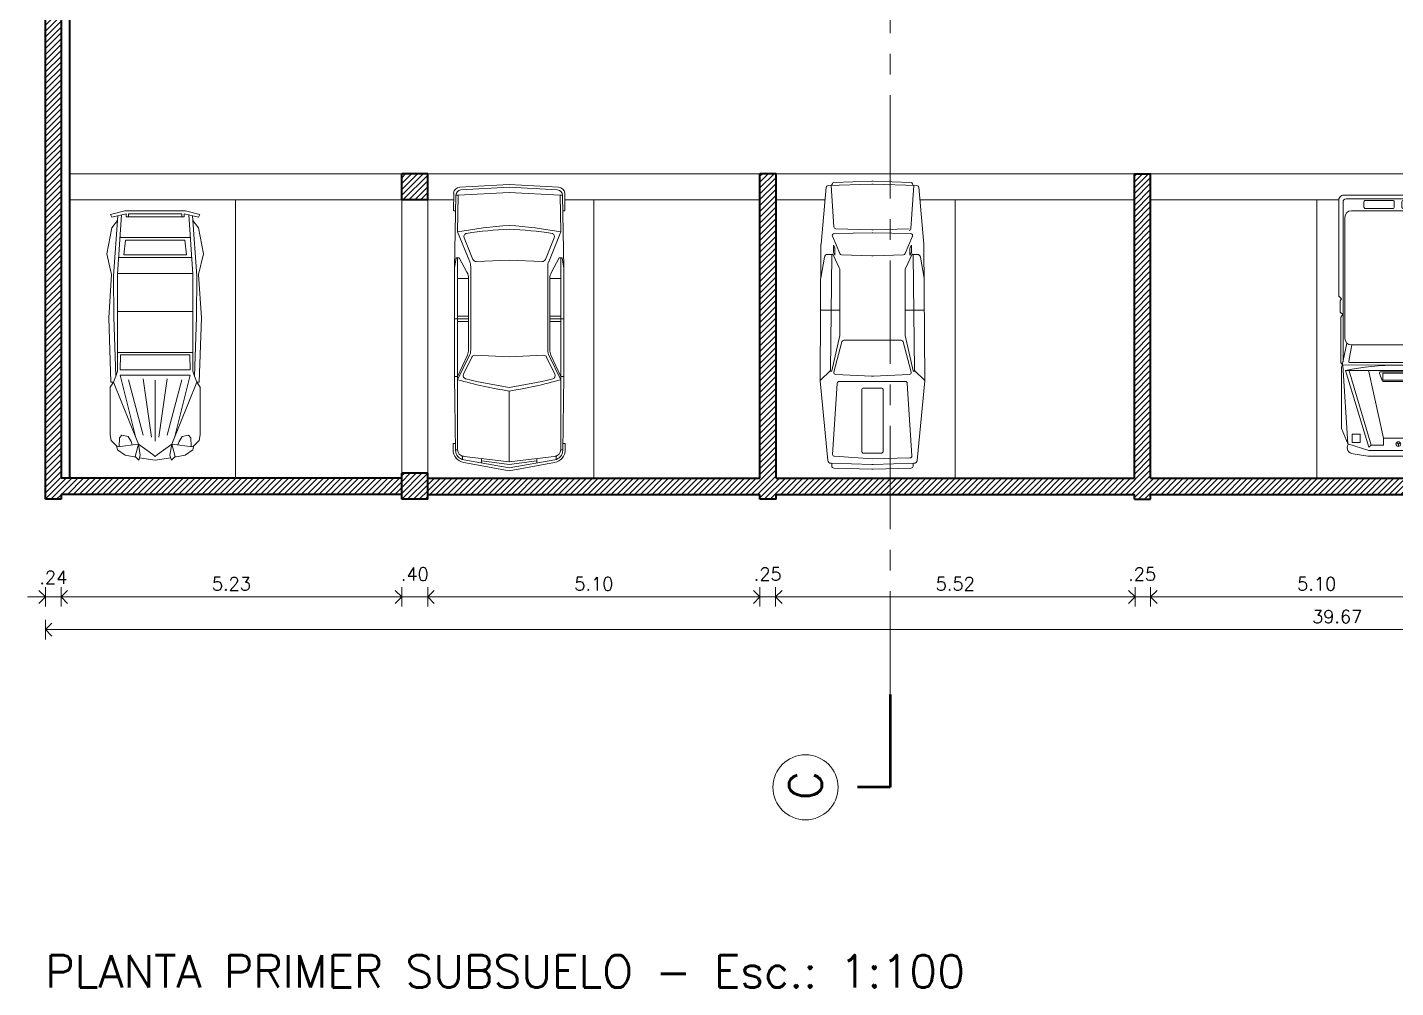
# Model space of a CAD drawing. Extents: x 952 to 1351, y -109 to 188.
# Drawn here: x 1084.22 to 1105.23, y 55.1 to 69.85 of the extents above; entities that cross this region are included whole.
import ezdxf

# ---------------------------------------------------------------- set-up
doc = ezdxf.new("R2010")
doc.units = 0
doc.header["$LTSCALE"] = 0.5
doc.linetypes.add('CENTER', pattern=[50.8, 31.75, -6.35, 6.35, -6.35])
doc.layers.get('0').update_dxf_attribs({"linetype": 'CONTINUOUS'})
doc.layers.get('Defpoints').update_dxf_attribs({"linetype": 'CONTINUOUS'})
for name, color, linetype, lineweight in [('Acotaciones', 9, 'CONTINUOUS', 9), ('Detalles 01', 8, 'CONTINUOUS', 9), ('Muros corte', 7, 'CONTINUOUS', 40), ('Punta 02', 11, 'CONTINUOUS', 20), ('Punta 05', 52, 'CONTINUOUS', 50), ('Tratamiento pisos', 251, 'CONTINUOUS', 9), ('Vehículos', 155, 'CONTINUOUS', 13)]:
    doc.layers.add(name, color=color, linetype=linetype, lineweight=lineweight)
doc.styles.add('Texto 2 mm', font='simplex.shx', dxfattribs={"height": 0.2})
doc.styles.add('Texto 5 mm', font='simplex.shx', dxfattribs={"height": 0.5})
doc.dimstyles.new('Primera línea', dxfattribs={"dimscale": 0, "dimtxt": 0.2, "dimasz": 0.2, "dimexe": 0.15, "dimexo": 0, "dimgap": 0.1, "dimtad": 1, "dimzin": 4, "dimdsep": 46, "dimtxsty": 'Texto 2 mm', "dimblk": 'OPEN90', "dimcen": 2.5, "dimclrd": 256, "dimclre": 256, "dimclrt": 256, "dimadec": 0, "dimazin": 0, "dimtfac": 1, "dimtmove": 2, "dimatfit": 3, "dimldrblk": 'OPEN90', "dimfxl": 1, "dimtolj": 1, "dimtzin": 0, "dimlwd": -1, "dimlwe": -1, "dimarcsym": 0})
doc.dimstyles.new('Segunda línea', dxfattribs={"dimscale": 0, "dimtxt": 0.2, "dimasz": 0.2, "dimexe": 0.15, "dimexo": 0.5, "dimgap": 0.1, "dimtad": 1, "dimzin": 4, "dimdsep": 46, "dimtxsty": 'Texto 2 mm', "dimblk": 'OPEN90', "dimcen": 2.5, "dimclrd": 256, "dimclre": 256, "dimclrt": 256, "dimadec": 0, "dimazin": 0, "dimtfac": 1, "dimtmove": 2, "dimatfit": 3, "dimldrblk": 'OPEN90', "dimfxl": 1, "dimtolj": 1, "dimtzin": 0, "dimlwd": -1, "dimlwe": -1, "dimarcsym": 0})
pattern_1 = [(45, (60.324364, -0.67804), (-0.0449012806, 0.0449012806), [])]

# ---------------------------------------------------------------- blocks, each defined once
blk = doc.blocks.new('A$C30F00F99')
for p, q in [((0.065, 1.448), (0.065, 3.9)), ((1.704, 3.95), (0.115, 3.95)), ((1.754, 1.448), (1.754, 3.9)), ((0.093, 3.668), (0.093, 1.807)), ((1.626, 3.768), (0.193, 3.768)), ((1.726, 3.668), (1.726, 1.807)), ((0.122, 1.736), (0.054, 1.395)), ((0.198, 1.707), (0.152, 1.458)), ((1.626, 1.707), (0.193, 1.707)), ((1.621, 1.707), (1.667, 1.458)), ((1.697, 1.736), (1.765, 1.395)), ((1.765, 1.395), (0.056, 1.399)), ((0.495, 0.168), (0.152, 1.323)), ((1.647, 1.435), (0.172, 1.435)), ((1.144, 1.274), (0.676, 1.274)), ((0.676, 1.274), (0.676, 1.166)), ((1.134, 0.274), (1.367, 1.319)), ((1.144, 1.166), (1.144, 1.274)), ((1.326, 0.168), (1.669, 1.323)), ((1.72, 1.313), (1.36, 0.134)), ((0.676, 1.166), (1.144, 1.166)), ((0.33, 0.336), (0.205, 0.336)), ((0.205, 0.336), (0.205, 0.209)), ((0.33, 0.209), (0.33, 0.336)), ((1.134, 0.274), (0.687, 0.274)), ((1.134, 0.168), (1.134, 0.274)), ((1.489, 0.209), (1.489, 0.336)), ((1.489, 0.336), (1.614, 0.336)), ((1.614, 0.336), (1.614, 0.209)), ((0.205, 0.209), (0.33, 0.209)), ((0.915, 0.184), (0.885, 0.206)), ((0.915, 0.184), (0.944, 0.206)), ((0.915, 0.148), (0.915, 0.184)), ((1.326, 0.168), (1.134, 0.168)), ((1.36, 0.134), (1.326, 0.168)), ((1.614, 0.209), (1.489, 0.209))]:
    blk.add_line(p, q)
for points in [[(0, 3.918), (0, 2.454), (0.044, 2.417), (0.023, 2.383), (0.023, 2.211), (0.06, 2.172), (0.031, 2.135), (0.031, 1.436), (0.058, 1.402), (0.043, 1.368), (0.043, 0.425), (0.145, 0.177, 0.590762), (0.221, 0.036), (0.448, 0), (1.372, 0), (1.598, 0.036, 0.590762), (1.675, 0.177), (1.776, 0.425), (1.776, 1.368), (1.762, 1.402), (1.789, 1.436), (1.789, 2.135), (1.76, 2.172), (1.796, 2.211), (1.796, 2.383), (1.775, 2.417), (1.819, 2.454), (1.819, 3.918, 0.468554), (1.737, 4.009), (0.082, 4.009, 0.468554)], [(0.387, 3.906, -0.414214), (0.407, 3.926), (0.83, 3.926, -0.414214), (0.85, 3.906), (0.85, 3.823, -0.414214), (0.83, 3.803), (0.407, 3.803, -0.414214), (0.387, 3.823)], [(1.432, 3.906, 0.414214), (1.412, 3.926), (0.99, 3.926, 0.414214), (0.97, 3.906), (0.97, 3.823, 0.414214), (0.99, 3.803), (1.412, 3.803, 0.414214), (1.432, 3.823)], [(0.645, 1.295), (0.841, 1.295), (0.98, 1.295), (1.176, 1.295, -0.515671), (1.195, 1.269), (1.157, 1.159, -0.319548), (1.138, 1.145), (0.962, 1.145), (0.859, 1.145), (0.683, 1.145, -0.319548), (0.664, 1.159), (0.626, 1.269, -0.515671)]]:
    blk.add_lwpolyline(points, format="xyb", close=True)
for points in [[(1.485, 3.768), (1.485, 3.95)], [(1.695, 3.74), (1.754, 3.855)], [(1.754, 3.688), (1.754, 3.756), (1.723, 3.692)], [(1.754, 2.412), (1.775, 2.417)], [(0.064, 1.395), (0.141, 0.189), (0.461, 0.086)], [(0.101, 1.313), (0.461, 0.134), (0.495, 0.168), (0.687, 0.168), (0.687, 0.274), (0.454, 1.319)], [(1.72, 1.313), (0.101, 1.313)], [(1.757, 1.395), (1.68, 0.189), (1.36, 0.086)], [(1.36, 0.086), (0.461, 0.086)]]:
    blk.add_lwpolyline(points)
blk.add_lwpolyline([(1.72, 1.313, 0.103517), (0.101, 1.313, -1.887166)], format="xyb")
blk.add_circle((0.915, 0.184), 0.0367)
for centre, radius, start, end in [((0.115, 3.9), 0.05, 90, 180), ((1.704, 3.9), 0.05, 0, 90), ((0.193, 3.668), 0.1, 90, 180), ((1.626, 3.668), 0.1, 0, 90), ((0.193, 1.807), 0.1, 180, 270), ((1.626, 1.807), 0.1, 270, 0), ((0.172, 1.455), 0.02, 169.5085, 270), ((1.647, 1.455), 0.02, 270, 10.4915)]:
    blk.add_arc(centre, radius, start, end)
blk = doc.blocks.new('R12 planta')
for p, q in [((-2.325, 0.646), (-2.368, 0.646)), ((-2.345, 0.031), (-2.325, 0.659)), ((-1.058, 0.826), (-2.28, 0.709)), ((-2.187, 0.634), (-1.097, 0.563)), ((1.041, 0.813), (-1.055, 0.826)), ((-0.901, 0.668), (-1.053, 0.826)), ((-0.903, 0.648), (-0.362, 0.523)), ((0.876, 0.646), (-0.901, 0.668)), ((0.027, 0.523), (0.027, 0.819)), ((0.843, 0.758), (0.52, 0.816)), ((0.884, 0.646), (0.884, 0.709)), ((0.898, 0.524), (1.165, 0.637)), ((1.915, 0.732), (1.043, 0.812)), ((1.307, 0.614), (1.942, 0.655)), ((1.942, 0.702), (1.963, 0.031)), ((-2.417, 0.032), (-2.398, 0.616)), ((-2.217, 0.604), (-2.254, 0.025)), ((-1.068, -0.483), (-1.068, 0.533)), ((-0.96, 0.587), (-0.986, 0.036)), ((-0.924, 0.616), (-0.459, 0.494)), ((-0.435, 0.464), (-0.432, 0.024)), ((-0.36, 0.523), (0.635, 0.523)), ((0.678, 0.532), (0.88, 0.627)), ((0.861, 0.034), (0.88, 0.497)), ((0.912, 0.619), (0.873, 0.598)), ((0.951, 0.598), (0.873, 0.598)), ((0.926, 0.623), (1.028, 0.623)), ((1.028, 0.623), (0.989, 0.601)), ((1.206, 0.609), (1.215, 0.027)), ((1.279, 0.584), (1.263, 0.031)), ((1.99, 0.616), (2.008, 0.031)), ((-2.417, 0.013), (-2.398, -0.571)), ((-2.345, 0.013), (-2.325, -0.615)), ((-2.241, -0.554), (-2.254, 0.025)), ((-2.169, 0.157), (-2.169, -0.112)), ((-2.139, 0.187), (-1.198, 0.187)), ((-1.168, 0.157), (-1.168, -0.112)), ((-0.96, -0.542), (-0.986, 0.008)), ((-0.435, -0.42), (-0.432, 0.02)), ((0.861, 0.01), (0.88, -0.452)), ((1.206, -0.565), (1.215, 0.018)), ((1.279, -0.539), (1.263, 0.014)), ((1.942, -0.658), (1.963, 0.013)), ((1.99, -0.571), (2.008, 0.013)), ((-2.139, -0.142), (-1.198, -0.142)), ((-2.325, -0.601), (-2.368, -0.601)), ((-2.211, -0.584), (-1.097, -0.513)), ((-0.901, -0.624), (-1.053, -0.782)), ((-0.924, -0.572), (-0.459, -0.449)), ((-0.903, -0.604), (-0.362, -0.479)), ((0.876, -0.601), (-0.901, -0.624)), ((-0.36, -0.478), (0.635, -0.478)), ((0.027, -0.478), (0.027, -0.775)), ((0.678, -0.488), (0.88, -0.582)), ((0.912, -0.575), (0.873, -0.553)), ((0.951, -0.553), (0.873, -0.553)), ((0.884, -0.601), (0.884, -0.665)), ((0.898, -0.48), (1.165, -0.592)), ((0.926, -0.578), (1.028, -0.578)), ((1.028, -0.578), (0.989, -0.557)), ((1.282, -0.569), (1.942, -0.611)), ((-1.058, -0.782), (-2.28, -0.665)), ((1.041, -0.768), (-1.055, -0.782)), ((0.843, -0.714), (0.52, -0.772)), ((1.915, -0.688), (1.043, -0.768))]:
    blk.add_line(p, q)
for centre, radius, start, end in [((-2.368, 0.616), 0.03, 90, 180), ((-2.275, 0.659), 0.05, 95.4727, 180), ((-2.187, 0.604), 0.03, 90, 180), ((-1.056, 0.796), 0.03, 89.6203, 95.4727), ((-0.901, 0.658), 0.01, 90, 258.9881), ((0.834, 0.709), 0.05, 0, 79.9012), ((0.876, 0.636), 0.01, 295.0315, 90), ((1.04, 0.783), 0.03, 84.7226, 89.6203), ((1.176, 0.609), 0.03, 0, 112.8473), ((1.912, 0.702), 0.03, 0, 84.7226), ((1.944, 0.596), 0.0501, 23.6099, 92.4957), ((-1.098, 0.533), 0.03, 0, 86.3747), ((-0.93, 0.587), 0.03, 78.6827, 180), ((-0.465, 0.464), 0.03, 0, 78.6827), ((-0.357, 0.553), 0.03, 258.9881, 270), ((-0.36, 0.533), 0.01, 256.9832, 270), ((0.635, 0.623), 0.1, 270, 295.0315), ((0.91, 0.497), 0.03, 112.8473, 180), ((0.926, 0.593), 0.03, 90, 117.7651), ((0.952, 0.802), 0.204, 269.9335, 280.5642), ((1.309, 0.584), 0.03, 93.6171, 180), ((-2.117, 0.022), 0.3, 178.1825, 181.8175), ((-2.045, 0.022), 0.3, 178.2216, 181.7784), ((-2.139, 0.157), 0.03, 90, 180), ((-1.198, 0.157), 0.03, 0, 90), ((-0.686, 0.022), 0.3, 177.2761, 182.7239), ((-0.732, 0.022), 0.3, 359.5958, 0.4042), ((1.161, 0.022), 0.3, 177.6755, 182.3245), ((0.915, 0.022), 0.3, 359.1475, 0.8525), ((1.563, 0.022), 0.3, 178.3902, 181.6098), ((1.663, 0.022), 0.3, 358.2407, 1.7593), ((1.708, 0.022), 0.3, 358.2407, 1.7593), ((-2.139, -0.112), 0.03, 180, 270), ((-1.198, -0.112), 0.03, 270, 0), ((-0.465, -0.42), 0.03, 281.3173, 0), ((-2.368, -0.571), 0.03, 180, 270), ((-2.275, -0.615), 0.05, 180, 264.5273), ((-2.211, -0.554), 0.03, 180, 270), ((-1.098, -0.483), 0.03, 273.6253, 0), ((-0.93, -0.542), 0.03, 180, 281.3173), ((-0.901, -0.614), 0.01, 101.0119, 270), ((-0.357, -0.508), 0.03, 90, 101.0119), ((-0.36, -0.488), 0.01, 90, 103.0168), ((0.635, -0.578), 0.1, 64.9685, 90), ((0.876, -0.591), 0.01, 270, 64.9685), ((0.91, -0.452), 0.03, 180, 247.1527), ((0.926, -0.548), 0.03, 242.2349, 270), ((0.952, -0.757), 0.204, 79.4358, 90.0665), ((1.176, -0.565), 0.03, 247.1527, 0), ((1.283, -0.539), 0.03, 180, 266.3829), ((1.944, -0.551), 0.0501, 267.5043, 336.3901), ((-1.056, -0.752), 0.03, 264.5273, 270.3797), ((0.834, -0.665), 0.05, 280.0988, 0), ((1.04, -0.738), 0.03, 270.3797, 275.2774), ((1.912, -0.658), 0.03, 275.2774, 0)]:
    blk.add_arc(centre, radius, start, end)
blk = doc.blocks.new('A$C0C570FE1')
for p, q in [((1.446, 1.701), (0.312, 1.684)), ((0.321, 1.653), (0.321, 1.684)), ((0.416, 1.722), (0.324, 1.723)), ((0.416, 1.685), (0.416, 1.722)), ((3.11, 1.701), (1.446, 1.701)), ((1.446, 1.701), (1.446, 1.653)), ((2.333, 1.701), (2.333, 1.485)), ((4.234, 1.679), (3.11, 1.701)), ((3.268, 1.677), (3.11, 1.701)), ((3.993, 1.717), (3.993, 1.684)), ((4.262, 1.714), (3.993, 1.717)), ((0.125, 1.558), (0, 0.861)), ((0.167, 1.56), (0.044, 0.861)), ((0.225, 1.592), (0.136, 0.861)), ((0.171, 1.581), (0.224, 1.581)), ((0.321, 1.653), (3.268, 1.653)), ((1.398, 1.653), (1.764, 1.474)), ((1.446, 1.653), (1.776, 1.501)), ((1.744, 1.435), (1.481, 1.562)), ((1.855, 1.485), (2.953, 1.485)), ((2.293, 1.653), (2.293, 1.485)), ((2.373, 1.653), (2.373, 1.485)), ((2.953, 1.485), (2.953, 1.653)), ((3.049, 1.51), (3.268, 1.629)), ((3.208, 1.468), (3.668, 1.653)), ((3.245, 1.418), (3.577, 1.554)), ((3.268, 1.629), (3.268, 1.677)), ((3.668, 1.653), (4.23, 1.644)), ((4.23, 1.644), (4.23, 1.679)), ((4.23, 1.644), (4.272, 0.861)), ((4.313, 1.603), (4.355, 0.861)), ((4.395, 0.861), (4.353, 1.62)), ((0.152, 1.283), (0.093, 0.861)), ((0.119, 1.285), (0.188, 1.285)), ((1.75, 0.861), (1.773, 1.388)), ((1.852, 1.453), (3.134, 1.453)), ((3.236, 0.861), (3.214, 1.37)), ((0.125, 0.165), (0, 0.861)), ((0.167, 0.163), (0.044, 0.861)), ((0.152, 0.439), (0.093, 0.861)), ((0.136, 0.861), (1.224, 0.861)), ((0.225, 0.131), (0.136, 0.861)), ((1.75, 0.861), (1.773, 0.335)), ((3.236, 0.861), (3.214, 0.353)), ((4.23, 0.079), (4.272, 0.861)), ((4.313, 0.12), (4.355, 0.861)), ((4.395, 0.861), (4.353, 0.103)), ((0.119, 0.438), (0.188, 0.438)), ((1.398, 0.07), (1.764, 0.249)), ((1.446, 0.07), (1.776, 0.221)), ((1.744, 0.287), (1.481, 0.161)), ((1.852, 0.27), (3.134, 0.27)), ((1.855, 0.238), (2.953, 0.238)), ((2.293, 0.07), (2.293, 0.238)), ((2.333, 0.022), (2.333, 0.238)), ((2.373, 0.07), (2.373, 0.238)), ((2.953, 0.238), (2.953, 0.07)), ((3.049, 0.213), (3.268, 0.094)), ((3.208, 0.255), (3.668, 0.07)), ((3.245, 0.304), (3.577, 0.169)), ((0.171, 0.142), (0.224, 0.142)), ((1.446, 0.022), (0.312, 0.039)), ((0.321, 0.07), (3.268, 0.07)), ((0.321, 0.07), (0.321, 0.039)), ((0.416, 0.001), (0.324, 0)), ((0.416, 0.038), (0.416, 0.001)), ((1.446, 0.022), (1.446, 0.07)), ((3.11, 0.022), (1.446, 0.022)), ((3.268, 0.046), (3.11, 0.022)), ((4.234, 0.044), (3.11, 0.022)), ((3.268, 0.094), (3.268, 0.046)), ((3.668, 0.07), (4.23, 0.079)), ((3.993, 0.005), (3.993, 0.039)), ((4.262, 0.008), (3.993, 0.005)), ((4.23, 0.079), (4.23, 0.044))]:
    blk.add_line(p, q)
for centre, radius, start, end in [((0.322, 1.523), 0.2, 89.6059, 169.7934), ((0.315, 1.534), 0.15, 90.8772, 169.9992), ((4.253, 1.615), 0.1, 3.1608, 84.5613), ((0.321, 1.553), 0.1, 90, 173.024), ((7.846, -0.184), 6.705, 164.0955, 171.0276), ((7.876, -0.089), 6.664, 165.9376, 171.8019), ((1.459, 1.516), 0.05, 64.4236, 163.8009), ((1.852, 1.653), 0.2, 243.8694, 270), ((1.855, 1.685), 0.2, 246.7861, 270), ((2.953, 1.685), 0.2, 270, 298.6282), ((3.596, 1.508), 0.05, 13.1488, 112.1811), ((-2.765, 0.542), 6.484, 2.8274, 8.6702), ((-2.714, 0.453), 6.494, 3.6062, 10.6501), ((4.233, 1.599), 0.08, 3.2191, 89.3245), ((1.723, 1.39), 0.05, 357.5478, 64.4236), ((3.134, 1.653), 0.2, 270, 291.9752), ((3.264, 1.372), 0.05, 112.1811, 182.5243), ((7.846, 1.907), 6.705, 188.9724, 195.9045), ((7.876, 1.812), 6.664, 188.1981, 194.0624), ((-2.765, 1.181), 6.484, 351.3298, 357.1726), ((-2.714, 1.27), 6.494, 349.3499, 356.3938), ((1.723, 0.332), 0.05, 295.5764, 2.4522), ((1.852, 0.07), 0.2, 90, 116.1306), ((1.855, 0.038), 0.2, 90, 113.2139), ((2.953, 0.038), 0.2, 61.3718, 90), ((3.134, 0.07), 0.2, 68.0248, 90), ((3.264, 0.351), 0.05, 177.4757, 247.8189), ((0.322, 0.2), 0.2, 190.2066, 270.3941), ((0.315, 0.189), 0.15, 190.0008, 269.1228), ((0.321, 0.17), 0.1, 186.976, 270), ((1.459, 0.206), 0.05, 196.1991, 295.5764), ((3.596, 0.215), 0.05, 247.8189, 346.8512), ((4.233, 0.124), 0.08, 270.6755, 356.7809), ((4.253, 0.108), 0.1, 275.4387, 356.8392)]:
    blk.add_arc(centre, radius, start, end)
blk = doc.blocks.new('3cv planta')
for p, q in [((-206.2, 25.9), (-109.9, 64.4)), ((-109.9, 64.4), (-100.7, 61.2)), ((-196.3, 29.9), (-99.1, 54.3)), ((-100.7, 61.2), (-92.5, 58.6)), ((-99.1, 54.3), (-99.1, 0)), ((-92.5, 58.6), (57.7, 58.4)), ((-90.7, 54.3), (-90.7, 0)), ((-90.7, 54.3), (-67.5, 53.6)), ((-67.5, 53.6), (-67.5, 0)), ((-64, 58.6), (-64, 0)), ((0, 58.5), (0, 0)), ((57.7, 58.4), (149.8, 52.1)), ((58.9, 58.3), (58.9, 0)), ((83.5, 56.6), (83.5, 0)), ((88, 48.5), (88, 0)), ((88, 48.5), (110.5, 45.8)), ((110.5, 45.8), (110.5, 0)), ((114.9, 54.4), (114.9, 0)), ((-227.3, 24.3), (-230.8, 0)), ((-225.3, 31.1), (-230.6, 25.3)), ((-230.6, 25.3), (-223.2, 23)), ((-206.2, 25.9), (-225.3, 31.1)), ((-223.2, 23), (-206.2, 25.9)), ((-192.1, 18.8), (-106.2, 41.5)), ((146.5, 41.5), (146.5, 0)), ((-227.3, -24.3), (-230.8, 0)), ((-201.5, 0), (-106.9, 0)), ((-195.4, 5.7), (-104.6, 18.8)), ((-99.1, -54.3), (-99.1, 0)), ((-90.7, -54.3), (-90.7, 0)), ((-67.5, -53.6), (-67.5, 0)), ((-64, -58.6), (-64, 0)), ((0, -58.5), (0, 0)), ((58.9, -58.3), (58.9, 0)), ((83.5, -56.6), (83.5, 0)), ((88, -48.5), (88, 0)), ((110.5, -45.8), (110.5, 0)), ((114.9, -54.4), (114.9, 0)), ((146.5, -41.5), (146.5, 0)), ((-195.4, -5.7), (-104.6, -18.8)), ((-192.1, -18.8), (-106.2, -41.5)), ((-230.6, -25.3), (-223.2, -23)), ((-225.3, -31.1), (-230.6, -25.3)), ((-206.2, -25.9), (-225.3, -31.1)), ((-223.2, -23), (-206.2, -25.9)), ((-206.2, -25.9), (-109.9, -64.4)), ((-196.3, -29.9), (-99.1, -54.3)), ((-109.9, -64.4), (-100.7, -61.2)), ((-100.7, -61.2), (-92.5, -58.6)), ((-92.5, -58.6), (57.7, -58.4)), ((-90.7, -54.3), (-67.5, -53.6)), ((57.7, -58.4), (149.8, -52.1)), ((88, -48.5), (110.5, -45.8))]:
    blk.add_line(p, q)
for points in [[(140.9, 58.6), (129.6, 67.3), (89.5, 75.1), (57.2, 67.5), (-10.2, 71.7), (-109.9, 68.5), (-109.9, 64.4), (-117.8, 70), (-191.5, 69.8), (-200.4, 68.2), (-210.1, 58.5), (-206.2, 25.9), (-222.1, 3.4), (-225, 0)], [(148.4, 58.1), (55.1, 64.8), (-8.9, 64.3), (-100.7, 61.2)], [(151.4, 0), (151.4, 41.5), (146.5, 41.5), (146.5, 45.1), (151.6, 45.1), (146.1, 67.3), (150.5, 69.4), (156.1, 47), (156.1, 0)], [(-208.7, 59.9), (-214.9, 58.5), (-223.3, 46.4), (-226.3, 30)], [(-209.8, 55.9), (-196.3, 55.2), (-192.2, 51.9), (-194, 42), (-202.1, 37.3), (-207.3, 35.4)], [(140.9, -58.6), (129.6, -67.3), (89.5, -75.1), (57.2, -67.5), (-10.2, -71.7), (-109.9, -68.5), (-109.9, -64.4), (-117.8, -70), (-191.5, -69.8), (-200.4, -68.2), (-210.1, -58.5), (-206.2, -25.9), (-222.1, -3.4), (-225, 0)], [(151.4, 0), (151.4, -41.5), (146.5, -41.5), (146.5, -45.1), (151.6, -45.1), (146.1, -67.3), (150.5, -69.4), (156.1, -47), (156.1, 0)], [(-208.7, -59.9), (-214.9, -58.5), (-223.3, -46.4), (-226.3, -30)], [(-209.8, -55.9), (-196.3, -55.2), (-192.2, -51.9), (-194, -42), (-202.1, -37.3), (-207.3, -35.4)], [(148.4, -58.1), (55.1, -64.8), (-8.9, -64.3), (-100.7, -61.2)]]:
    blk.add_lwpolyline(points)
blk = doc.blocks.new('_Open90')
at = {"color": 0, "linetype": 'ByBlock', "lineweight": -2}
for p, q in [((0, 0), (-1, 0)), ((-0.5, 0.5), (0, 0)), ((0, 0), (-0.5, -0.5))]:
    blk.add_line(p, q, dxfattribs=at)
blk = doc.blocks.new('*D468')
at = {"layer": 'Acotaciones', "transparency": 16777216}
for p, q in [((1084.74, 61.252), (1084.74, 60.953)), ((1089.97, 61.252), (1089.97, 60.953)), ((1089.77, 61.103), (1084.94, 61.103))]:
    blk.add_line(p, q, dxfattribs=at)
at = {"layer": 'Defpoints', "color": 0, "transparency": 16777216}
for p in [(1084.74, 61.252), (1089.97, 61.252), (1084.74, 61.103)]:
    blk.add_point(p, dxfattribs=at)
at = {"layer": 'Acotaciones', "transparency": 16777216, "xscale": 0.2, "yscale": 0.2, "zscale": 0.2, "rotation": 180}
blk.add_blockref('_Open90', (1084.74, 61.103), dxfattribs=at)
at = {"layer": 'Acotaciones', "transparency": 16777216, "xscale": 0.2, "yscale": 0.2, "zscale": 0.2}
blk.add_blockref('_Open90', (1089.97, 61.103), dxfattribs=at)
at = {"layer": 'Acotaciones', "transparency": 16777216, "insert": (1087.355, 61.303), "char_height": 0.2, "attachment_point": 5, "style": 'Texto 2 mm'}
blk.add_mtext('\\A1;5.23', dxfattribs=at)
blk = doc.blocks.new('*D469')
at = {"layer": 'Acotaciones', "transparency": 16777216}
for p, q in [((1090.37, 61.252), (1090.37, 60.953)), ((1095.47, 61.252), (1095.47, 60.953)), ((1090.57, 61.103), (1095.27, 61.103))]:
    blk.add_line(p, q, dxfattribs=at)
at = {"layer": 'Defpoints', "color": 0, "transparency": 16777216}
for p in [(1090.37, 61.252), (1095.47, 61.252), (1095.47, 61.103)]:
    blk.add_point(p, dxfattribs=at)
at = {"layer": 'Acotaciones', "transparency": 16777216, "xscale": 0.2, "yscale": 0.2, "zscale": 0.2, "rotation": 180}
blk.add_blockref('_Open90', (1090.37, 61.103), dxfattribs=at)
at = {"layer": 'Acotaciones', "transparency": 16777216, "xscale": 0.2, "yscale": 0.2, "zscale": 0.2}
blk.add_blockref('_Open90', (1095.47, 61.103), dxfattribs=at)
at = {"layer": 'Acotaciones', "transparency": 16777216, "insert": (1092.92, 61.303), "char_height": 0.2, "attachment_point": 5, "style": 'Texto 2 mm'}
blk.add_mtext('\\A1;5.10', dxfattribs=at)
blk = doc.blocks.new('*D470')
at = {"layer": 'Acotaciones', "transparency": 16777216}
for p, q in [((1095.71, 61.252), (1095.71, 60.953)), ((1101.23, 61.252), (1101.23, 60.953)), ((1095.91, 61.103), (1101.03, 61.103))]:
    blk.add_line(p, q, dxfattribs=at)
at = {"layer": 'Defpoints', "color": 0, "transparency": 16777216}
for p in [(1095.71, 61.252), (1101.23, 61.252), (1101.23, 61.103)]:
    blk.add_point(p, dxfattribs=at)
at = {"layer": 'Acotaciones', "transparency": 16777216, "xscale": 0.2, "yscale": 0.2, "zscale": 0.2, "rotation": 180}
blk.add_blockref('_Open90', (1095.71, 61.103), dxfattribs=at)
at = {"layer": 'Acotaciones', "transparency": 16777216, "xscale": 0.2, "yscale": 0.2, "zscale": 0.2}
blk.add_blockref('_Open90', (1101.23, 61.103), dxfattribs=at)
at = {"layer": 'Acotaciones', "transparency": 16777216, "insert": (1098.47, 61.303), "char_height": 0.2, "attachment_point": 5, "style": 'Texto 2 mm'}
blk.add_mtext('\\A1;5.52', dxfattribs=at)
blk = doc.blocks.new('*D471')
at = {"layer": 'Acotaciones', "transparency": 16777216}
for p, q in [((1101.47, 61.252), (1101.47, 60.953)), ((1106.57, 61.252), (1106.57, 60.953)), ((1101.67, 61.103), (1106.37, 61.103))]:
    blk.add_line(p, q, dxfattribs=at)
at = {"layer": 'Defpoints', "color": 0, "transparency": 16777216}
for p in [(1101.47, 61.252), (1106.57, 61.252), (1106.57, 61.103)]:
    blk.add_point(p, dxfattribs=at)
at = {"layer": 'Acotaciones', "transparency": 16777216, "xscale": 0.2, "yscale": 0.2, "zscale": 0.2, "rotation": 180}
blk.add_blockref('_Open90', (1101.47, 61.103), dxfattribs=at)
at = {"layer": 'Acotaciones', "transparency": 16777216, "xscale": 0.2, "yscale": 0.2, "zscale": 0.2}
blk.add_blockref('_Open90', (1106.57, 61.103), dxfattribs=at)
at = {"layer": 'Acotaciones', "transparency": 16777216, "insert": (1104.02, 61.303), "char_height": 0.2, "attachment_point": 5, "style": 'Texto 2 mm'}
blk.add_mtext('\\A1;5.10', dxfattribs=at)
blk = doc.blocks.new('*D475')
at = {"layer": 'Acotaciones', "transparency": 16777216}
for p, q in [((1084.5, 60.752), (1084.5, 60.449)), ((1124.17, 60.752), (1124.17, 60.449)), ((1084.7, 60.599), (1123.97, 60.599))]:
    blk.add_line(p, q, dxfattribs=at)
at = {"layer": 'Defpoints', "color": 0, "transparency": 16777216}
for p in [(1084.5, 61.252), (1124.17, 61.252), (1124.17, 60.599)]:
    blk.add_point(p, dxfattribs=at)
at = {"layer": 'Acotaciones', "transparency": 16777216, "xscale": 0.2, "yscale": 0.2, "zscale": 0.2, "rotation": 180}
blk.add_blockref('_Open90', (1084.5, 60.599), dxfattribs=at)
at = {"layer": 'Acotaciones', "transparency": 16777216, "xscale": 0.2, "yscale": 0.2, "zscale": 0.2}
blk.add_blockref('_Open90', (1124.17, 60.599), dxfattribs=at)
at = {"layer": 'Acotaciones', "transparency": 16777216, "insert": (1104.335, 60.799), "char_height": 0.2, "attachment_point": 5, "style": 'Texto 2 mm'}
blk.add_mtext('\\A1;39.67', dxfattribs=at)

msp = doc.modelspace()

# ---------------------------------------------------------------- hatches: boundary and pattern name
at = {"layer": 'Detalles 01'}
h = msp.add_hatch(dxfattribs=at)
h.set_pattern_fill('ANSI31,_O', color=256, scale=0.02)
h.set_pattern_definition(pattern_1)
h.paths.add_polyline_path([(1084.74, 78.277), (1089.97, 78.277), (1089.97, 78.527), (1084.74, 78.527), (1084.74, 78.602), (1084.5, 78.602), (1084.5, 70.602), (1084.74, 70.602)])
h.paths.add_polyline_path([(1084.74, 70.602), (1084.5, 70.602), (1084.5, 62.602), (1084.74, 62.602), (1084.74, 62.677), (1089.97, 62.677), (1089.97, 62.927), (1084.74, 62.927)])
h = msp.add_hatch(dxfattribs=at)
h.set_pattern_fill('ANSI31,_O', color=256, scale=0.02)
h.set_pattern_definition(pattern_1)
h.paths.add_polyline_path([(1090.37, 67.202), (1090.37, 67.602), (1089.97, 67.602), (1089.97, 67.202)])
h = msp.add_hatch(dxfattribs=at)
h.set_pattern_fill('ANSI31,_O', color=256, scale=0.02)
h.set_pattern_definition(pattern_1)
h.paths.add_polyline_path([(1095.72, 62.927), (1095.72, 67.602), (1095.47, 67.602), (1095.47, 62.927), (1090.37, 62.927), (1090.37, 62.677), (1095.47, 62.677), (1095.47, 62.602), (1095.72, 62.602), (1095.72, 62.677), (1097.47, 62.677), (1097.47, 62.927)])
h.paths.add_polyline_path([(1101.47, 62.927), (1101.47, 67.602), (1101.22, 67.602), (1101.22, 62.927), (1097.47, 62.927), (1097.47, 62.677), (1101.22, 62.677), (1101.22, 62.602), (1101.47, 62.602), (1101.47, 62.677), (1106.57, 62.677), (1106.57, 62.927)])
h = msp.add_hatch(dxfattribs=at)
h.set_pattern_fill('ANSI31,_O', color=256, scale=0.02)
h.set_pattern_definition(pattern_1)
h.paths.add_polyline_path([(1090.37, 63.002), (1089.97, 63.002), (1089.97, 62.602), (1090.37, 62.602)])

# ---------------------------------------------------------------- linework, layer by layer
at = {"layer": 'Acotaciones'}
for p, q in [((1084.4, 61.202), (1084.5, 61.102)), ((1084.5, 61.252), (1084.5, 60.953)), ((1084.74, 61.252), (1084.74, 60.953)), ((1089.97, 61.252), (1089.97, 60.953)), ((1090.37, 61.252), (1090.37, 60.953)), ((1084.222, 61.103), (1084.74, 61.103)), ((1084.5, 61.102), (1084.4, 61.002)), ((1090.37, 61.103), (1089.97, 61.103)), ((1095.47, 61.103), (1095.71, 61.103)), ((1101.23, 61.103), (1101.47, 61.103))]:
    msp.add_line(p, q, dxfattribs=at)
at = {"layer": 'Detalles 01', "linetype": 'CENTER', "ltscale": 0.1}
msp.add_line((1097.47, 59.602), (1097.47, 82.602), dxfattribs=at)
at = {"layer": 'Muros corte'}
for p, q in [((1084.5, 62.602), (1084.5, 78.602)), ((1084.74, 78.277), (1084.74, 62.927)), ((1084.87, 78.277), (1084.87, 62.927)), ((1090.37, 67.602), (1089.97, 67.602)), ((1089.97, 67.202), (1089.97, 67.602)), ((1090.37, 67.202), (1090.37, 67.602)), ((1095.72, 67.602), (1095.47, 67.602)), ((1095.47, 62.927), (1095.47, 67.602)), ((1095.72, 62.927), (1095.72, 67.602)), ((1101.22, 67.602), (1101.47, 67.602)), ((1101.22, 62.927), (1101.22, 67.602)), ((1101.47, 62.927), (1101.47, 67.602)), ((1090.37, 67.202), (1089.97, 67.202)), ((1089.97, 62.927), (1084.74, 62.927)), ((1090.37, 63.002), (1089.97, 63.002)), ((1089.97, 62.602), (1089.97, 63.002)), ((1090.37, 62.602), (1090.37, 63.002)), ((1090.37, 62.927), (1095.47, 62.927)), ((1095.72, 62.927), (1101.22, 62.927)), ((1101.47, 62.927), (1106.57, 62.927)), ((1089.97, 62.677), (1084.74, 62.677)), ((1084.74, 62.677), (1084.74, 62.602)), ((1090.37, 62.677), (1095.47, 62.677)), ((1095.47, 62.602), (1095.47, 62.677)), ((1095.72, 62.677), (1101.22, 62.677)), ((1095.72, 62.602), (1095.72, 62.677)), ((1101.22, 62.602), (1101.22, 62.677)), ((1101.47, 62.677), (1106.57, 62.677)), ((1101.47, 62.602), (1101.47, 62.677)), ((1084.74, 62.602), (1084.5, 62.602)), ((1090.37, 62.602), (1089.97, 62.602)), ((1095.72, 62.602), (1095.47, 62.602)), ((1101.22, 62.602), (1101.47, 62.602))]:
    msp.add_line(p, q, dxfattribs=at)
at = {"layer": 'Punta 02'}
msp.add_circle((1096.17, 58.177), 0.5, dxfattribs=at)
at = {"layer": 'Punta 05'}
for p, q in [((1097.47, 59.602), (1097.47, 58.177)), ((1097.47, 58.177), (1096.97, 58.177))]:
    msp.add_line(p, q, dxfattribs=at)
at = {"layer": 'Tratamiento pisos'}
for p, q in [((1089.97, 67.602), (1084.87, 67.602)), ((1090.37, 67.602), (1095.47, 67.602)), ((1101.22, 67.602), (1095.72, 67.602)), ((1106.57, 67.602), (1101.47, 67.602)), ((1089.97, 67.202), (1084.87, 67.202)), ((1087.42, 67.202), (1087.42, 62.927)), ((1089.97, 67.202), (1089.97, 63.002)), ((1090.37, 67.202), (1090.767, 67.202)), ((1090.37, 67.202), (1090.37, 63.002)), ((1092.475, 67.202), (1095.47, 67.202)), ((1092.92, 67.202), (1092.92, 62.927)), ((1096.471, 67.202), (1095.72, 67.202)), ((1101.22, 67.202), (1097.926, 67.202)), ((1098.47, 67.202), (1098.47, 62.927)), ((1104.359, 67.202), (1101.47, 67.202)), ((1104.02, 67.202), (1104.02, 62.927))]:
    msp.add_line(p, q, dxfattribs=at)

# ---------------------------------------------------------------- block references
at = {"layer": 'Vehículos', "rotation": 89.99999999999999}
msp.add_blockref('R12 planta', (1097.221, 65.479), dxfattribs=at)
at = {"layer": 'Vehículos', "linetype": 'Continuous', "rotation": 89.99999999999999}
msp.add_blockref('A$C0C570FE1', (1092.482, 63.041), dxfattribs=at)
at = {"layer": 'Vehículos', "linetype": 'Continuous'}
msp.add_blockref('A$C30F00F99', (1104.359, 63.266), dxfattribs=at)
at = {"layer": 'Vehículos', "xscale": 0.009900000000000003, "yscale": 0.009900000000000003, "zscale": 0.009900000000000003, "rotation": 90.00115687604254}
msp.add_blockref('3cv planta', (1086.184, 65.488), dxfattribs=at)

# ---------------------------------------------------------------- texts
at = {"layer": 'Acotaciones', "char_height": 0.2, "attachment_point": 5, "style": 'Texto 2 mm'}
for s, insert in [('\\A1;.24', (1084.62, 61.401)), ('\\A1;.40', (1090.17, 61.452)), ('.25', (1095.59, 61.453)), ('.25', (1101.339, 61.452))]:
    msp.add_mtext(s, dxfattribs=dict(at, insert=insert))
at = {"layer": 'Punta 05', "insert": (1096.421, 57.98), "char_height": 0.5, "width": 0.3999, "attachment_point": 7, "rotation": 90, "style": 'Texto 5 mm'}
msp.add_mtext('C', dxfattribs=at)
at = {"layer": 'Punta 05', "insert": (1084.499, 55.6), "char_height": 0.5, "width": 17.24555, "attachment_point": 1, "style": 'Texto 5 mm'}
msp.add_mtext('PLANTA PRIMER SUBSUELO - Esc.: 1:100', dxfattribs=at)

# ---------------------------------------------------------------- dimensions: what is measured, and where the dimension line sits
at = {"layer": 'Acotaciones'}
for base, p1, p2, dimstyle, picture, middle in [((1084.74, 61.103), (1089.97, 61.252), (1084.74, 61.252), 'Primera línea', '*D468', (1087.355, 61.303)), ((1095.47, 61.103), (1090.37, 61.252), (1095.47, 61.252), 'Primera línea', '*D469', (1092.92, 61.303)), ((1101.23, 61.103), (1095.71, 61.252), (1101.23, 61.252), 'Primera línea', '*D470', (1098.47, 61.303)), ((1106.57, 61.103), (1101.47, 61.252), (1106.57, 61.252), 'Primera línea', '*D471', (1104.02, 61.303)), ((1124.17, 60.599), (1084.5, 61.252), (1124.17, 61.252), 'Segunda línea', '*D475', (1104.335, 60.799))]:
    dim = msp.add_linear_dim(base=base, p1=p1, p2=p2, dimstyle=dimstyle, override={"dimscale": 1}, dxfattribs=at)
    dim.commit()
    dim.dimension.update_dxf_attribs({"geometry": picture, "text_midpoint": middle})

doc.saveas('drawing.dxf')
